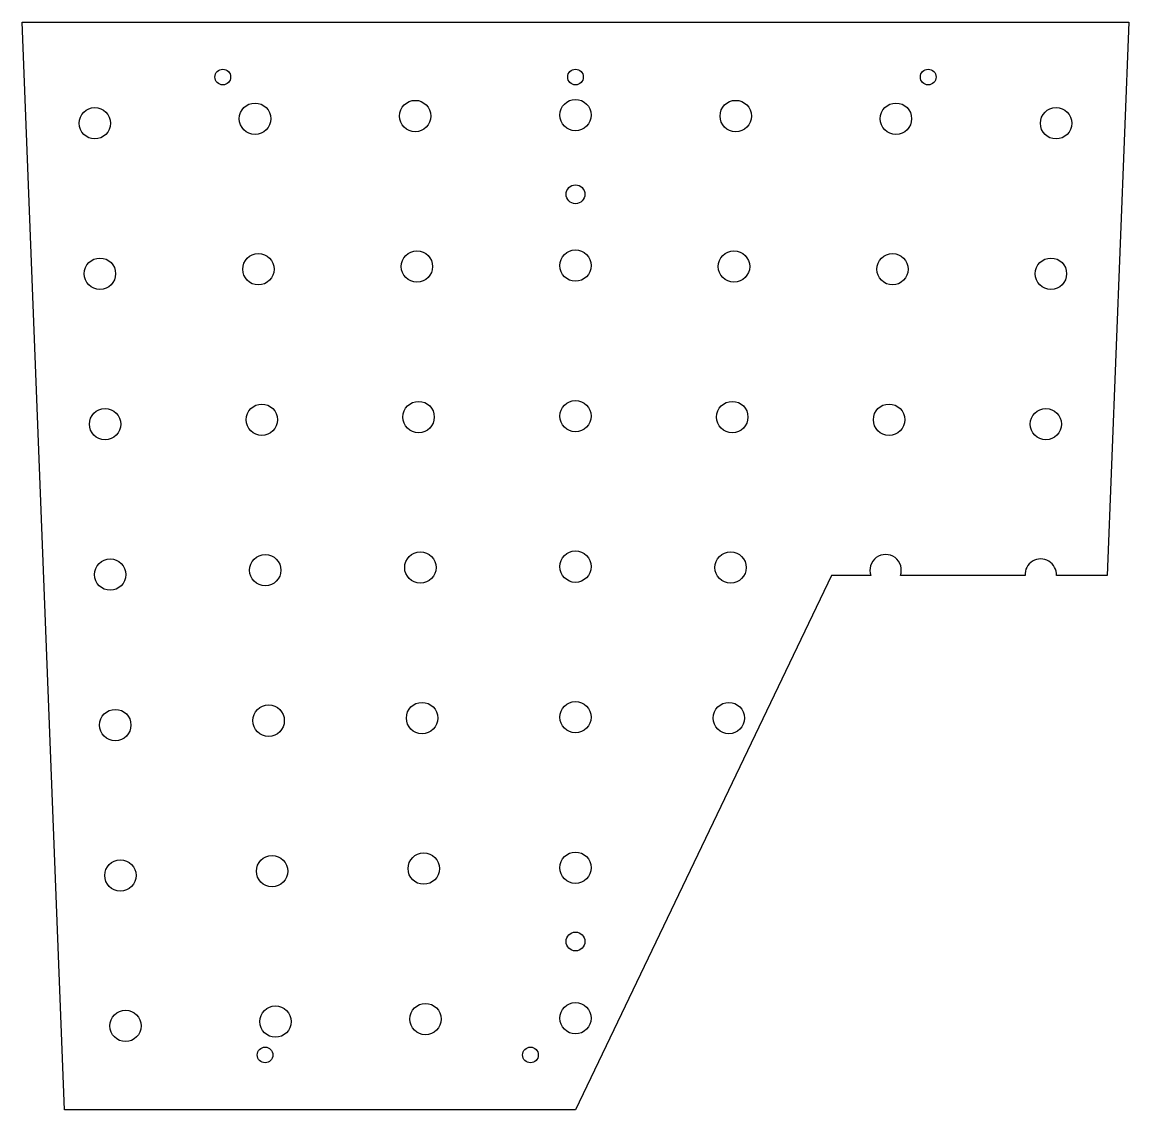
# Model space of a CAD drawing. Extents: x -22.1 to 22.1, y -57.8 to -14.4.
import ezdxf

# ---------------------------------------------------------------- set-up
doc = ezdxf.new("R2010")
doc.units = 0
doc.header["$MEASUREMENT"] = 0
doc.layers.add('VISIBLE', color=7, linetype='CONTINUOUS')

msp = doc.modelspace()

# ---------------------------------------------------------------- linework, layer by layer
at = {"layer": 'VISIBLE'}
for p, q in [((-22.063, -14.436), (22.062, -14.436)), ((-20.375, -57.794), (-22.063, -14.436)), ((22.062, -14.436), (21.204, -36.497)), ((10.204, -36.497), (0, -57.794)), ((11.78, -36.497), (10.204, -36.497)), ((17.925, -36.497), (12.953, -36.497)), ((21.204, -36.497), (19.172, -36.497)), ((0, -57.794), (-20.375, -57.794))]:
    msp.add_line(p, q, dxfattribs=at)
for centre, radius in [((-14.062, -16.624), 0.312), ((0, -16.624), 0.312), ((14.062, -16.624), 0.312), ((-6.391, -18.178), 0.625), ((-0.002, -18.141), 0.625), ((6.387, -18.178), 0.625), ((-19.165, -18.468), 0.625), ((-12.778, -18.286), 0.625), ((12.775, -18.286), 0.625), ((19.161, -18.467), 0.625), ((0, -21.297), 0.375), ((-12.642, -24.285), 0.625), ((-6.322, -24.177), 0.625), ((-0.002, -24.141), 0.625), ((6.319, -24.177), 0.625), ((12.639, -24.285), 0.625), ((-18.96, -24.464), 0.625), ((18.957, -24.464), 0.625), ((-6.254, -30.177), 0.625), ((-0.002, -30.141), 0.625), ((6.251, -30.177), 0.625), ((-18.756, -30.461), 0.625), ((-12.506, -30.283), 0.625), ((12.502, -30.283), 0.625), ((18.753, -30.46), 0.625), ((-12.37, -36.282), 0.625), ((-6.186, -36.176), 0.625), ((-0.002, -36.141), 0.625), ((6.183, -36.176), 0.625), ((-18.552, -36.457), 0.625), ((-18.348, -42.454), 0.625), ((-12.234, -42.28), 0.625), ((-6.118, -42.176), 0.625), ((-0.002, -42.141), 0.625), ((6.115, -42.176), 0.625), ((-12.098, -48.279), 0.625), ((-6.05, -48.176), 0.625), ((-0.002, -48.141), 0.625), ((-18.144, -48.45), 0.625), ((0, -51.083), 0.375), ((-17.94, -54.447), 0.625), ((-11.962, -54.277), 0.625), ((-5.982, -54.175), 0.625), ((-0.002, -54.141), 0.625), ((-12.375, -55.606), 0.312), ((-1.795, -55.606), 0.312)]:
    msp.add_circle(centre, radius, dxfattribs=at)
for centre, start, end in [((12.366, -36.282), 339.8084, 200.1916), ((18.548, -36.457), 356.297, 183.703)]:
    msp.add_arc(centre, 0.625, start, end, dxfattribs=at)

doc.saveas('drawing.dxf')
